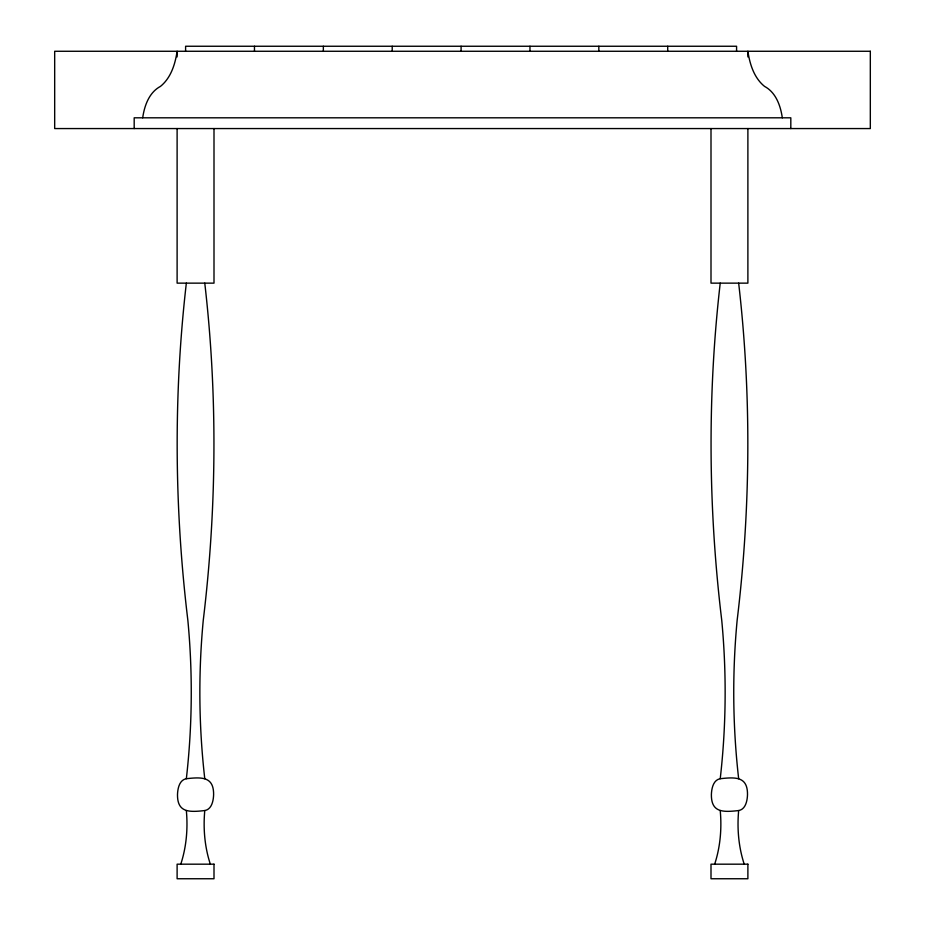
<?xml version="1.0" encoding="UTF-8"?>
<svg xmlns="http://www.w3.org/2000/svg" width="925" height="925" viewBox="0 0 925 925"><rect width="100%" height="100%" fill="white"/><g stroke="black" fill="none" stroke-linecap="round" stroke-linejoin="round"><path stroke-width="1.39" d="M204.772 810.554C189.058 812.347 177.299 812.624 177.496 794.633C177.692 788.655 179.3 779.937 186.341 778.723C202.055 776.931 213.814 776.653 213.617 794.633C213.421 800.622 211.813 809.34 204.772 810.554C203.107 828.546 204.679 846.965 210.333 864.181M738.659 810.554C722.945 812.347 711.186 812.624 711.383 794.633C711.579 788.655 713.187 779.937 720.228 778.723C735.942 776.931 747.701 776.653 747.504 794.633C747.308 800.622 745.7 809.34 738.659 810.554C736.994 828.546 738.578 846.965 744.22 864.181M186.341 283.142C173.426 395.044 174.351 508.403 187.844 620.201C192.839 672.903 192.354 726.125 186.341 778.723M720.228 283.142C707.324 395.044 708.238 508.403 721.731 620.201C726.726 672.903 726.241 726.125 720.228 778.723M142.693 117.81C144.427 105.762 149.052 92.465 160.464 86.383C170.952 77.908 175.195 64.137 177.114 51.268L177.114 56.934M180.78 864.181C186.422 846.965 188.006 828.546 186.341 810.554M714.667 864.181C720.321 846.965 721.893 828.546 720.228 810.554M782.307 117.81C780.573 105.762 775.948 92.465 764.536 86.383C754.048 77.908 749.805 64.137 747.886 51.268L747.886 56.934M738.659 283.142C751.574 395.044 750.649 508.403 737.156 620.201C732.161 672.903 732.646 726.125 738.659 778.723M204.772 283.142C217.676 395.044 216.762 508.403 203.269 620.201C198.274 672.903 198.759 726.125 204.772 778.723M790.817 128.563L790.817 117.81L134.183 117.81L134.183 128.563M747.886 128.563L747.886 283.142L711.001 283.142L711.001 128.563M736.577 51.268L736.577 46.25L185.601 46.25L185.601 51.268M667.711 46.25L667.711 51.268M598.833 46.25L598.833 51.268M529.967 46.25L529.967 51.268M461.089 46.25L461.089 51.268M392.212 46.25L392.212 51.268M323.345 46.25L323.345 51.268M254.468 46.25L254.468 51.268M213.999 128.563L213.999 283.142L177.114 283.142L177.114 128.563M870.321 51.268L54.679 51.268L54.679 128.563L870.321 128.563L870.321 51.268M213.999 864.181L177.114 864.181L177.114 878.75L213.999 878.75L213.999 864.181M747.886 864.181L711.001 864.181L711.001 878.75L747.886 878.75L747.886 864.181"/></g></svg>
